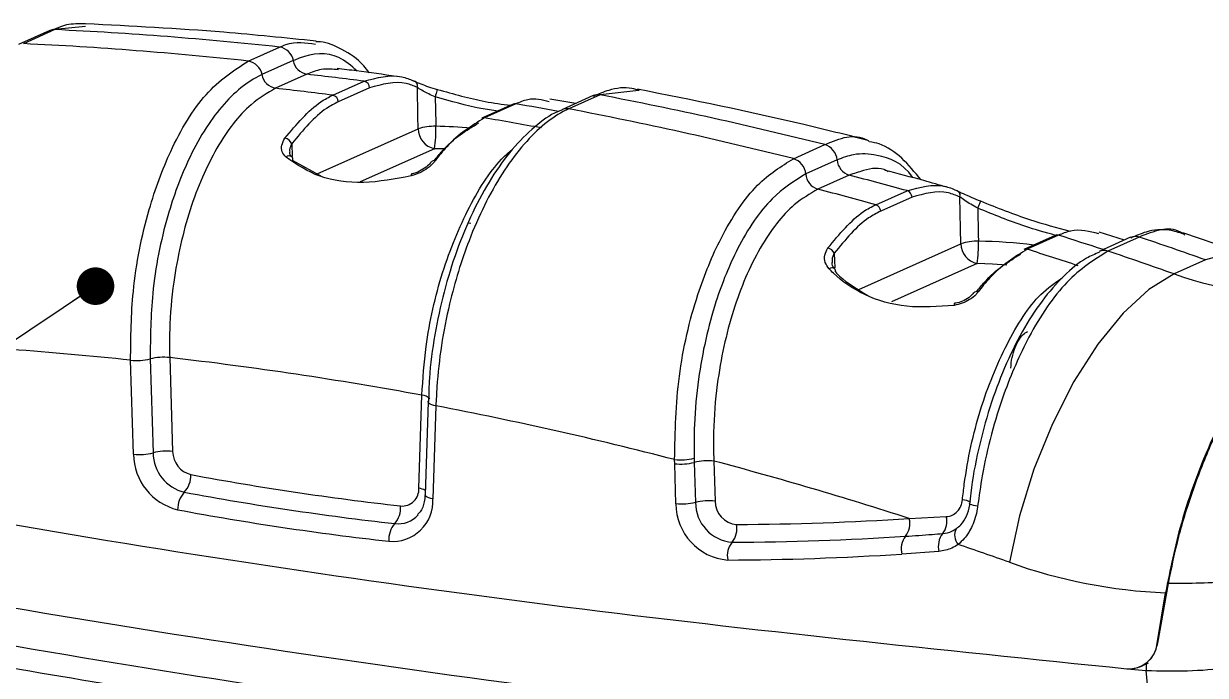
# Model space of a CAD drawing. Header units: millimetres. Extents: x 12 to 854, y 4 to 555.
# Drawn here: x 686.94 to 710.89, y 380.07 to 393.28 of the extents above; entities that cross this region are included whole.
import ezdxf

# ---------------------------------------------------------------- set-up
doc = ezdxf.new("R2010")
doc.units = ezdxf.units.MM
doc.linetypes.add('CENTER', pattern=[10.16, 6.35, -1.27, 1.27, -1.27])
doc.layers.add('DEFAULT_1', color=7, linetype='CENTER')
doc.dimstyles.new('SLDDIMSTYLE2', dxfattribs={"dimtxt": 0.18, "dimasz": 0.762, "dimexe": 0, "dimexo": 0.0625, "dimgap": 0, "dimtad": 0, "dimtih": 1, "dimtoh": 1, "dimdec": 0, "dimrnd": 1e-09, "dimzin": 0, "dimdsep": 46, "dimtxsty": 'Standard', "dimblk1": 'DOT', "dimblk2": 'DOT', "dimsah": 1, "dimcen": 0.09, "dimadec": 0, "dimazin": 0, "dimtfac": 0.762, "dimtdec": 0, "dimtofl": 0, "dimtmove": 0, "dimatfit": 3, "dimldrblk": 'DOT', "dimfxl": 1, "dimfrac": 2, "dimtolj": 1, "dimtzin": 0, "dimarcsym": 0})

# ---------------------------------------------------------------- blocks, each defined once
blk = doc.blocks.new('_Dot')
at = {"color": 0, "linetype": 'ByBlock', "lineweight": -2}
blk.add_line((-0.5, 0), (-1, 0), dxfattribs=at)
at = {"color": 0, "linetype": 'ByBlock', "const_width": 0.5}
blk.add_lwpolyline([(-0.25, 0, 1), (0.25, 0, 1)], format="xyb", close=True, dxfattribs=at)

msp = doc.modelspace()

# ---------------------------------------------------------------- linework, layer by layer
at = {"color": 7, "linetype": 'Continuous', "lineweight": 25}
for p, q in [((687.469, 393.143), (686.834, 392.858)), ((687.574, 393.162), (686.939, 392.878)), ((691.493, 392.526), (692.128, 392.81)), ((692.405, 392.534), (691.77, 392.25)), ((692.681, 392.258), (692.046, 391.974)), ((693.204, 391.833), (693.839, 392.117)), ((693.951, 391.982), (693.316, 391.698)), ((696.859, 391.651), (696.224, 391.367)), ((696.913, 391.658), (696.278, 391.373)), ((698.129, 391.665), (697.602, 391.756)), ((698.484, 391.824), (697.849, 391.54)), ((698.625, 391.84), (697.99, 391.555)), ((702.543, 390.546), (703.178, 390.831)), ((692.397, 390.511), (692.981, 390.187)), ((703.427, 390.521), (702.792, 390.236)), ((703.673, 390.212), (703.038, 389.927)), ((704.213, 389.614), (704.848, 389.898)), ((704.946, 389.766), (704.311, 389.482)), ((695.955, 389.245), (696.002, 389.238)), ((709.25, 388.895), (708.742, 389.06)), ((711.794, 388.575), (710.436, 389.044)), ((707.847, 388.991), (707.212, 388.707)), ((707.915, 388.994), (707.28, 388.71)), ((709.377, 388.952), (708.742, 388.667)), ((709.552, 388.958), (708.917, 388.673)), ((710.892, 388.494), (710.257, 388.21)), ((689.107, 386.46), (689.107, 386.46)), ((689.166, 384.556), (689.107, 386.46)), ((689.503, 386.487), (689.503, 386.487)), ((689.503, 386.487), (689.563, 384.584)), ((689.899, 386.514), (689.959, 384.611)), ((694.951, 383.865), (695.011, 385.751)), ((695.137, 385.617), (695.077, 383.731)), ((695.295, 385.535), (695.236, 383.649)), ((695.295, 385.535), (695.295, 385.535)), ((700.529, 384.474), (700.532, 384.39)), ((700.136, 384.363), (700.133, 384.445)), ((700.161, 383.552), (700.136, 384.363)), ((700.532, 384.39), (700.557, 383.579)), ((700.928, 384.417), (700.953, 383.606)), ((695.077, 383.731), (695.077, 383.733)), ((704.89, 383.251), (705.641, 383.289)), ((705.491, 382.585), (704.738, 382.532)), ((709.928, 380.726), (710.144, 381.932)), ((709.918, 380.721), (710.084, 381.746)), ((709.302, 380.206), (709.692, 380.171)), ((709.579, 380.251), (709.581, 380.251)), ((709.641, 380.278), (709.74, 380.323)), ((709.695, 380.32), (709.692, 380.171)), ((709.853, 378.452), (709.692, 380.171))]:
    msp.add_line(p, q, dxfattribs=at)
at = {"color": 8, "linetype": 'Continuous', "lineweight": 25}
for p, q in [((688.191, 393.223), (687.574, 393.162)), ((699.412, 391.928), (698.625, 391.84)), ((692.891, 390.237), (694.937, 391.154)), ((692.373, 390.85), (692.384, 390.593)), ((695.267, 390.749), (693.76, 390.074)), ((695.476, 390.743), (695.267, 390.749)), ((703.87, 387.897), (705.935, 388.823)), ((703.367, 388.628), (703.38, 388.333)), ((706.265, 388.419), (704.53, 387.641)), ((709.918, 380.721), (709.928, 380.726))]:
    msp.add_line(p, q, dxfattribs=at)
at = {"color": 7, "linetype": 'Continuous', "lineweight": 25, "flags": 128}
for points in [[(694.937, 391.154), (694.932, 391.41), (694.92, 391.991)], [(695.322, 391.951), (695.323, 391.955), (695.321, 391.95), (695.318, 391.938), (695.312, 391.919), (695.306, 391.894), (695.298, 391.865), (695.289, 391.834), (695.281, 391.803)], [(695.281, 391.803), (695.293, 391.265), (695.295, 391.203)], [(694.8, 390.233), (694.799, 390.233), (694.796, 390.229), (694.794, 390.217), (694.795, 390.198)], [(705.935, 388.823), (705.929, 389.127), (705.917, 389.77)], [(706.331, 389.689), (706.332, 389.69), (706.331, 389.685), (706.326, 389.672), (706.319, 389.653), (706.311, 389.629), (706.3, 389.602), (706.289, 389.573), (706.278, 389.544)], [(706.278, 389.544), (706.29, 389.001), (706.293, 388.872)], [(710.257, 388.21), (709.746, 387.897), (709.224, 387.416), (708.711, 386.784), (708.227, 386.026), (707.791, 385.171), (707.418, 384.252), (707.124, 383.305), (706.92, 382.364)], [(705.804, 387.612), (705.804, 387.612), (705.801, 387.607), (705.799, 387.593), (705.799, 387.572)], [(695.295, 385.535), (695.251, 385.545), (695.212, 385.557), (695.181, 385.57), (695.157, 385.584), (695.142, 385.599), (695.137, 385.614), (695.14, 385.629), (695.146, 385.637)], [(695.295, 385.535), (695.251, 385.545), (695.212, 385.557), (695.181, 385.57), (695.157, 385.584), (695.142, 385.599), (695.137, 385.614), (695.137, 385.617)], [(706.276, 383.499), (706.23, 383.508), (706.191, 383.517), (706.158, 383.526), (706.133, 383.535), (706.116, 383.543), (706.109, 383.55), (706.11, 383.557), (706.121, 383.562)]]:
    msp.add_lwpolyline(points, dxfattribs=at)
at = {"color": 8, "linetype": 'Continuous', "lineweight": 25, "flags": 128}
for points in [[(711.788, 388.577), (711.372, 388.626), (710.892, 388.494)], [(706.867, 388.39), (706.578, 388.408), (706.265, 388.419)], [(695.236, 383.649), (695.191, 383.659), (695.153, 383.671), (695.121, 383.684), (695.098, 383.698), (695.083, 383.713), (695.077, 383.728), (695.077, 383.731)]]:
    msp.add_lwpolyline(points, dxfattribs=at)
at = {"color": 7, "linetype": 'Continuous', "lineweight": 25}
for centre, radius, start, end in [((687.562, 392.935), 0.228, 86.9743, 114.0265), ((683.921, 316.264), 76.985, 83.88076, 87.28046), ((683.286, 315.98), 76.985, 83.88076, 87.28046), ((692.071, 392.475), 0.34, 9.962, 80.3579), ((691.436, 392.191), 0.34, 9.962, 80.3579), ((692.74, 392.593), 0.34, 189.9933, 260.0077), ((692.105, 392.309), 0.34, 189.9933, 260.0077), ((683.834, 314.748), 78.013, 82.63179, 83.48841), ((693.812, 391.981), 0.139, 0.488, 78.7844), ((694.816, 392.02), 0.108, 344.5531, 79.32), ((683.199, 314.464), 78.013, 82.63179, 83.48841), ((693.177, 391.696), 0.139, 0.488, 78.7844), ((696.897, 391.567), 0.0928, 79.8213, 113.8553), ((698.578, 391.612), 0.232, 78.4781, 113.8728), ((683.173, 311.323), 81.986, 75.87668, 79.13669), ((682.538, 311.039), 81.986, 75.87668, 79.13669), ((695.262, 390.11), 1.093, 88.2846, 107.3057), ((692.616, 391.142), 2.68, 351.577, 1.3032), ((696.262, 391.282), 0.0928, 79.8213, 113.8553), ((682.915, 312.568), 79.931, 79.53348, 80.37634), ((692.209, 390.787), 0.175, 20.9565, 81.8865), ((695.355, 391.158), 0.418, 180.5729, 257.8091), ((703.076, 390.494), 0.352, 4.3932, 73.0436), ((692.318, 390.527), 0.0804, 348.4594, 47.2156), ((702.441, 390.209), 0.352, 4.3932, 73.0436), ((703.778, 390.548), 0.352, 184.4181, 252.7082), ((703.143, 390.263), 0.352, 184.4181, 252.7082), ((682.825, 309.586), 83.277, 74.66501, 75.50173), ((682.19, 309.302), 83.277, 74.66501, 75.50173), ((704.804, 389.764), 0.142, 1.0399, 71.8735), ((705.81, 389.799), 0.11, 344.9615, 71.6267), ((704.169, 389.479), 0.142, 1.0399, 71.8735), ((707.885, 388.905), 0.0945, 71.3946, 113.6965), ((706.261, 387.78), 1.093, 88.2846, 107.3057), ((706.353, 388.828), 0.418, 180.5729, 257.8091), ((703.614, 388.812), 2.68, 351.577, 1.3032), ((681.832, 306.62), 86.879, 70.45832, 71.39331), ((703.203, 388.564), 0.176, 21.2619, 77.4846), ((707.25, 388.62), 0.0945, 71.3946, 113.6965), ((681.564, 307.177), 85.492, 71.76631, 72.49417), ((681.197, 306.335), 86.879, 70.45832, 71.39331), ((703.325, 388.27), 0.07, 343.4125, 41.4384), ((712.399, 394.068), 6.237, 249.917, 279.5969), ((681.344, 313.955), 72.92, 83.88878, 87.70097), ((689.23, 387.564), 1.11, 263.6234, 284.2267), ((689.23, 387.564), 1.11, 263.6232, 284.2267), ((689.776, 385.411), 1.11, 83.6232, 104.2267), ((681.335, 311.715), 75.288, 79.53438, 83.46806), ((680.597, 309.026), 77.909, 75.47763, 79.12527), ((689.29, 385.66), 1.11, 263.6232, 284.2267), ((690.343, 384.571), 1.177, 180.7185, 256.0716), ((689.835, 383.507), 1.11, 83.6232, 104.2267), ((690.396, 384.594), 0.834, 180.7185, 256.0716), ((690.449, 384.617), 0.49, 180.7185, 256.0716), ((700.253, 385.557), 1.118, 263.8505, 284.3263), ((700.259, 385.466), 1.11, 263.6232, 284.2267), ((700.805, 383.313), 1.11, 83.6232, 104.2267), ((680.21, 306.682), 80.449, 72.13435, 75.07614), ((689.818, 384.133), 0.513, 317.3451, 0.9169), ((701.451, 444.024), 60.907, 259.48056, 263.52188), ((690.573, 383.437), 0.513, 137.3451, 180.9169), ((701.361, 443.914), 61.157, 259.48056, 263.52188), ((694.608, 383.849), 0.344, 265.1955, 2.6479), ((694.412, 383.611), 0.825, 265.1955, 2.6479), ((694.096, 383.467), 0.484, 318.8013, 4.6824), ((700.284, 384.656), 1.11, 263.6232, 284.2267), ((701.304, 383.549), 1.143, 179.8653, 265.2869), ((700.83, 382.503), 1.11, 83.6232, 104.2267), ((701.367, 383.577), 0.809, 179.8653, 265.2869), ((701.43, 383.605), 0.476, 179.8653, 265.2869), ((701.271, 443.803), 61.406, 259.48056, 263.52188), ((701.19, 439.832), 56.701, 270.2029, 273.7421), ((704.479, 383.15), 0.423, 322.321, 13.8058), ((705.239, 383.196), 0.413, 322.8229, 13.0696), ((694.825, 382.829), 0.484, 138.8013, 184.6824), ((700.955, 383.049), 0.443, 321.1266, 10.698), ((706.085, 382.911), 0.275, 150.1312, 222.2162), ((701.645, 382.493), 0.443, 141.1266, 190.698), ((701.099, 439.704), 56.934, 270.2029, 273.7421), ((705.149, 382.633), 0.423, 142.321, 193.8058), ((705.894, 382.688), 0.416, 141.7367, 194.4258), ((701.007, 439.576), 57.166, 270.2029, 273.7421), ((679.331, 304.636), 82.48, 70.45854, 71.22284), ((710.526, 392.41), 10.674, 250.2521, 267.6229), ((709.345, 380.78), 0.576, 265.7715, 354.1179)]:
    msp.add_arc(centre, radius, start, end, dxfattribs=at)
at = {"color": 8, "linetype": 'Continuous', "lineweight": 25}
for centre, radius, start, end in [((683.562, 312.919), 79.863, 79.74452, 80.37655), ((697.943, 391.328), 0.232, 78.4674, 114.8113), ((695.083, 379.652), 11.553, 85.408, 88.9478), ((692.321, 390.505), 0.0965, 57.1753, 131.4519), ((695.261, 390.435), 0.0733, 73.5852, 140.5277), ((706.109, 377.882), 10.992, 83.1906, 89.0391), ((682.206, 307.484), 85.469, 71.85586, 72.49422), ((709.472, 388.732), 0.239, 70.4073, 113.4639), ((708.837, 388.448), 0.239, 70.3902, 114.569), ((703.323, 388.24), 0.0944, 54.1634, 128.3148), ((706.255, 387.773), 0.0779, 66.5094, 139.8054), ((695.012, 385.551), 0.2, 38.1604, 90.3659), ((694.897, 383.482), 0.387, 61.6411, 81.8451), ((705.951, 383.302), 0.329, 56.0689, 86.8822), ((694.527, 383.685), 0.541, 262.9894, 318.8992)]:
    msp.add_arc(centre, radius, start, end, dxfattribs=at)
at = {"color": 7, "linetype": 'Continuous', "lineweight": 25}
for points, knots in [([(688.185, 393.279), (688.06, 393.282), (687.819, 393.287), (687.584, 393.18), (687.47, 393.129)], [0, 0, 0, 0, 0.5200305, 1, 1, 1, 1]), ([(692.867, 392.93), (692.242, 392.994), (690.683, 393.153), (689.126, 393.233), (688.193, 393.281)], [0, 0, 0, 0, 0.400404, 1, 1, 1, 1]), ([(693.945, 392.29), (693.909, 392.338), (693.749, 392.55), (693.414, 392.759), (693.075, 392.918), (692.892, 392.918), (692.861, 392.918)], [0, 0, 0, 0, 0.127381, 0.553941, 0.925328, 1, 1, 1, 1]), ([(689.107, 386.46), (689.112, 386.925), (689.123, 387.953), (689.424, 389.442), (689.934, 390.822), (690.623, 391.962), (691.2, 392.336), (691.493, 392.526)], [0, 0, 0, 0, 0.177185, 0.391856, 0.563908, 0.778577, 1, 1, 1, 1]), ([(694.5, 392.212), (694.229, 392.252), (693.826, 392.312), (693.424, 392.357), (693.292, 392.372)], [0, 0, 0, 0, 0.673725, 1, 1, 1, 1]), ([(691.77, 392.25), (691.762, 392.246), (691.483, 392.119), (690.937, 391.677), (690.289, 390.636), (689.804, 389.318), (689.518, 387.906), (689.508, 386.929), (689.503, 386.487)], [0, 0, 0, 0, 0.0068552, 0.221501, 0.4361473, 0.6081827, 0.8228316, 1, 1, 1, 1]), ([(693.839, 392.117), (694.098, 392.188), (694.4, 392.27), (694.723, 392.175), (694.799, 392.143), (694.836, 392.127)], [0, 0, 0, 0, 0.757753, 0.883191, 1, 1, 1, 1]), ([(694.92, 391.991), (694.845, 392.022), (694.536, 392.146), (694.203, 392.053), (693.951, 391.982)], [0, 0, 0, 0, 0.242181, 1, 1, 1, 1]), ([(694.836, 392.127), (694.843, 392.124), (694.884, 392.105), (694.981, 392.065), (695.142, 392.005), (695.262, 391.969), (695.322, 391.951)], [0, 0, 0, 0, 0.071873, 0.402497, 0.701954, 1, 1, 1, 1]), ([(692.046, 391.974), (691.879, 391.876), (691.455, 391.632), (690.83, 390.813), (690.277, 389.548), (689.984, 388.235), (689.891, 387.205), (689.897, 386.703), (689.899, 386.514)], [0, 0, 0, 0, 0.141119, 0.355659, 0.5702, 0.784741, 0.919302, 1, 1, 1, 1]), ([(695.281, 391.803), (695.236, 391.821), (695.146, 391.857), (695.027, 391.921), (694.956, 391.966), (694.926, 391.988), (694.92, 391.991)], [0, 0, 0, 0, 0.295773, 0.596511, 0.928299, 1, 1, 1, 1]), ([(695.322, 391.951), (695.655, 391.858), (696.183, 391.711), (696.639, 391.651), (696.809, 391.629)], [0, 0, 0, 0, 0.628832, 1, 1, 1, 1]), ([(699.422, 391.929), (699.371, 391.945), (699.17, 392.005), (698.845, 391.967), (698.589, 391.854), (698.486, 391.809)], [0, 0, 0, 0, 0.170103, 0.665199, 1, 1, 1, 1]), ([(704.048, 390.918), (703.616, 391.027), (702.065, 391.417), (700.507, 391.73), (699.383, 391.956)], [0, 0, 0, 0, 0.278474, 1, 1, 1, 1]), ([(692.234, 390.961), (692.471, 391.243), (692.747, 391.573), (693.083, 391.774), (693.165, 391.814), (693.204, 391.833)], [0, 0, 0, 0, 0.757753, 0.883193, 1, 1, 1, 1]), ([(693.316, 391.698), (693.237, 391.658), (692.908, 391.493), (692.604, 391.127), (692.373, 390.85)], [0, 0, 0, 0, 0.242181, 1, 1, 1, 1]), ([(696.551, 391.513), (696.438, 391.529), (696.049, 391.581), (695.6, 391.711), (695.281, 391.803)], [0, 0, 0, 0, 0.2898106, 1, 1, 1, 1]), ([(697.593, 391.7), (697.45, 391.736), (697.269, 391.783), (697.034, 391.708), (696.952, 391.674), (696.913, 391.658)], [0, 0, 0, 0, 0.652582, 0.832481, 1, 1, 1, 1]), ([(697.85, 391.529), (697.82, 391.519), (697.628, 391.455), (697.287, 391.195), (696.836, 390.755), (696.414, 390.166), (696.033, 389.471), (695.709, 388.689), (695.449, 387.849), (695.265, 386.977), (695.16, 386.222), (695.15, 385.779), (695.147, 385.621)], [0, 0, 0, 0, 0.020681, 0.13043, 0.244647, 0.360207, 0.476685, 0.592454, 0.707128, 0.821886, 0.936347, 1, 1, 1, 1]), ([(697.99, 391.555), (697.952, 391.537), (697.63, 391.384), (697.017, 390.857), (696.378, 389.855), (695.893, 388.745), (695.514, 387.509), (695.331, 386.341), (695.301, 385.663), (695.295, 385.535)], [0, 0, 0, 0, 0.028246, 0.242799, 0.457352, 0.563474, 0.735434, 0.94999, 1, 1, 1, 1]), ([(695.261, 390.505), (695.315, 390.572), (695.603, 390.934), (695.913, 391.12), (696.166, 391.272)], [0, 0, 0, 0, 0.1864465, 1, 1, 1, 1]), ([(696.278, 391.373), (696.019, 391.213), (695.718, 391.027), (695.395, 390.651), (695.318, 390.553), (695.281, 390.505)], [0, 0, 0, 0, 0.757753, 0.883191, 1, 1, 1, 1]), ([(692.257, 390.577), (692.227, 390.612), (692.166, 390.683), (692.16, 390.824), (692.209, 390.915), (692.234, 390.961)], [0, 0, 0, 0, 0.320861, 0.659485, 1, 1, 1, 1]), ([(692.374, 390.587), (692.36, 390.599), (692.331, 390.625), (692.333, 390.66), (692.334, 390.679)], [0, 0, 0, 0, 0.467031, 1, 1, 1, 1]), ([(705.129, 390.117), (705.002, 390.27), (704.75, 390.578), (704.387, 390.83), (704.15, 390.878), (704.085, 390.891)], [0, 0, 0, 0, 0.420242, 0.84065, 1, 1, 1, 1]), ([(694.795, 390.198), (694.468, 390.136), (693.815, 390.011), (692.892, 390.144), (692.47, 390.432), (692.257, 390.577)], [0, 0, 0, 0, 0.330191, 0.660704, 1, 1, 1, 1]), ([(695.281, 390.505), (695.274, 390.496), (695.233, 390.444), (695.137, 390.356), (694.975, 390.254), (694.855, 390.217), (694.795, 390.198)], [0, 0, 0, 0, 0.071873, 0.402497, 0.701954, 1, 1, 1, 1]), ([(695.202, 390.483), (695.187, 390.463), (695.147, 390.412), (695.038, 390.33), (694.912, 390.263), (694.829, 390.243), (694.799, 390.236)], [0, 0, 0, 0, 0.203913, 0.517887, 0.825704, 1, 1, 1, 1]), ([(700.133, 384.445), (700.146, 385.01), (700.171, 386.147), (700.542, 387.718), (701.093, 389.058), (701.767, 390.066), (702.297, 390.394), (702.543, 390.546)], [0, 0, 0, 0, 0.213228, 0.429925, 0.60121, 0.814404, 1, 1, 1, 1]), ([(702.792, 390.236), (702.56, 390.093), (702.061, 389.785), (701.429, 388.838), (700.908, 387.575), (700.628, 386.319), (700.525, 385.231), (700.528, 384.701), (700.529, 384.474)], [0, 0, 0, 0, 0.184863, 0.397407, 0.568437, 0.785294, 0.907929, 1, 1, 1, 1]), ([(705.652, 389.966), (705.497, 390.012), (705.08, 390.135), (704.661, 390.242), (704.397, 390.309)], [0, 0, 0, 0, 0.371803, 1, 1, 1, 1]), ([(704.848, 389.898), (705.105, 389.968), (705.404, 390.049), (705.727, 389.955), (705.806, 389.92), (705.845, 389.903)], [0, 0, 0, 0, 0.749675, 0.874818, 1, 1, 1, 1]), ([(703.038, 389.927), (702.877, 389.834), (702.46, 389.595), (701.84, 388.784), (701.288, 387.505), (701, 386.172), (700.914, 385.124), (700.924, 384.612), (700.928, 384.417)], [0, 0, 0, 0, 0.1347629, 0.3488062, 0.5648525, 0.7820462, 0.9170723, 1, 1, 1, 1]), ([(705.917, 389.77), (705.839, 389.802), (705.53, 389.929), (705.196, 389.836), (704.946, 389.766)], [0, 0, 0, 0, 0.250264, 1, 1, 1, 1]), ([(705.845, 389.903), (705.888, 389.883), (705.968, 389.846), (706.142, 389.766), (706.268, 389.714), (706.331, 389.689)], [0, 0, 0, 0, 0.360876, 0.681289, 1, 1, 1, 1]), ([(706.278, 389.544), (706.231, 389.569), (706.136, 389.621), (706.008, 389.704), (705.948, 389.748), (705.917, 389.77)], [0, 0, 0, 0, 0.318897, 0.641361, 1, 1, 1, 1]), ([(703.241, 388.736), (703.476, 389.018), (703.75, 389.348), (704.087, 389.553), (704.171, 389.593), (704.213, 389.614)], [0, 0, 0, 0, 0.74966, 0.874973, 1, 1, 1, 1]), ([(704.311, 389.482), (704.229, 389.44), (703.899, 389.274), (703.595, 388.905), (703.367, 388.628)], [0, 0, 0, 0, 0.250258, 1, 1, 1, 1]), ([(707.854, 388.992), (707.65, 389.048), (707.16, 389.183), (706.603, 389.411), (706.278, 389.544)], [0, 0, 0, 0, 0.415294, 1, 1, 1, 1]), ([(706.331, 389.689), (706.67, 389.555), (707.316, 389.299), (707.883, 389.148), (708.152, 389.077)], [0, 0, 0, 0, 0.525235, 1, 1, 1, 1]), ([(708.731, 389.022), (708.544, 389.072), (708.319, 389.132), (708.036, 389.045), (707.955, 389.011), (707.915, 388.994)], [0, 0, 0, 0, 0.711589, 0.860975, 1, 1, 1, 1]), ([(710.453, 389.017), (710.356, 389.049), (710.111, 389.129), (709.738, 389.095), (709.482, 388.982), (709.379, 388.936)], [0, 0, 0, 0, 0.2789057, 0.7083792, 1, 1, 1, 1]), ([(703.264, 388.314), (703.234, 388.356), (703.174, 388.441), (703.166, 388.594), (703.216, 388.688), (703.241, 388.736)], [0, 0, 0, 0, 0.327877, 0.662615, 1, 1, 1, 1]), ([(708.744, 388.65), (708.656, 388.612), (708.405, 388.507), (708.014, 388.178), (707.574, 387.679), (707.169, 387.049), (706.813, 386.319), (706.513, 385.513), (706.286, 384.655), (706.152, 383.984), (706.12, 383.612), (706.114, 383.533)], [0, 0, 0, 0, 0.067517, 0.191141, 0.32016, 0.449307, 0.578942, 0.707674, 0.836129, 0.965534, 1, 1, 1, 1]), ([(706.253, 387.848), (706.307, 387.915), (706.594, 388.275), (706.903, 388.461), (707.154, 388.612)], [0, 0, 0, 0, 0.187271, 1, 1, 1, 1]), ([(708.917, 388.673), (708.636, 388.496), (708.07, 388.139), (707.338, 387.052), (706.742, 385.694), (706.414, 384.477), (706.305, 383.704), (706.276, 383.499)], [0, 0, 0, 0, 0.235526, 0.474879, 0.66788, 0.911616, 1, 1, 1, 1]), ([(707.28, 388.71), (707.023, 388.551), (706.722, 388.365), (706.4, 387.991), (706.323, 387.892), (706.286, 387.845)], [0, 0, 0, 0, 0.756762, 0.882658, 1, 1, 1, 1]), ([(705.799, 387.572), (705.474, 387.548), (704.824, 387.501), (703.966, 387.752), (703.492, 388.084), (703.293, 388.284), (703.264, 388.314)], [0, 0, 0, 0, 0.319055, 0.63781, 0.946691, 1, 1, 1, 1]), ([(703.38, 388.318), (703.362, 388.337), (703.327, 388.376), (703.329, 388.42), (703.33, 388.442)], [0, 0, 0, 0, 0.506698, 1, 1, 1, 1]), ([(703.393, 388.25), (703.421, 388.221), (703.601, 388.039), (703.844, 387.896), (704.048, 387.775)], [0, 0, 0, 0, 0.157381, 1, 1, 1, 1]), ([(706.286, 387.845), (706.273, 387.828), (706.228, 387.773), (706.124, 387.69), (705.969, 387.607), (705.855, 387.584), (705.799, 387.572)], [0, 0, 0, 0, 0.130135, 0.439907, 0.720607, 1, 1, 1, 1]), ([(706.193, 387.826), (706.174, 387.802), (706.131, 387.748), (706.014, 387.673), (705.895, 387.625), (705.826, 387.618), (705.804, 387.616)], [0, 0, 0, 0, 0.255376, 0.591995, 0.867973, 1, 1, 1, 1]), ([(713.439, 387.918), (713.163, 387.746), (712.612, 387.404), (711.765, 386.296), (710.992, 384.865), (710.389, 383.265), (710.178, 382.216), (710.084, 381.746)], [0, 0, 0, 0, 0.194945, 0.389458, 0.595193, 0.818383, 1, 1, 1, 1]), ([(710.144, 381.932), (710.208, 382.249), (710.337, 382.883), (710.639, 383.847), (711.006, 384.782), (711.438, 385.661), (711.915, 386.452), (712.427, 387.119), (712.955, 387.647), (713.297, 387.836), (713.466, 387.93)], [0, 0, 0, 0, 0.124866, 0.250227, 0.375484, 0.50013, 0.626094, 0.749795, 0.875698, 1, 1, 1, 1]), ([(706.948, 386.3), (706.954, 386.371), (706.968, 386.514), (707.031, 386.722), (707.119, 386.894), (707.208, 386.999), (707.264, 387.03), (707.284, 387.041)], [0, 0, 0, 0, 0.220379, 0.440784, 0.660427, 0.878471, 1, 1, 1, 1]), ([(675.1, 385.317), (678.898, 384.571), (686.496, 383.08), (697.906, 381.375), (705.504, 380.595), (709.302, 380.206)], [0, 0, 0, 0, 0.3333336, 0.6666664, 1, 1, 1, 1]), ([(695.077, 383.731), (695.073, 383.683), (695.061, 383.555), (695.007, 383.409), (694.943, 383.35), (694.925, 383.333)], [0, 0, 0, 0, 0.293731, 0.799236, 1, 1, 1, 1]), ([(674.876, 383.679), (674.876, 383.679), (678.537, 382.914), (686.197, 381.457), (697.863, 379.693), (705.857, 378.811), (709.853, 378.452), (709.853, 378.452)], [0, 0, 0, 0, 0.000001, 0.314363, 0.656952, 0.999999, 1, 1, 1, 1]), ([(705.641, 383.289), (705.682, 383.296), (705.765, 383.31), (705.868, 383.387), (705.943, 383.497), (705.96, 383.587), (705.968, 383.631)], [0, 0, 0, 0, 0.258337, 0.51113, 0.759109, 1, 1, 1, 1]), ([(705.846, 383.048), (705.876, 383.073), (705.957, 383.139), (706.059, 383.297), (706.108, 383.458), (706.12, 383.55), (706.121, 383.562)], [0, 0, 0, 0, 0.21002, 0.563532, 0.942414, 1, 1, 1, 1]), ([(706.276, 383.499), (706.273, 383.481), (706.255, 383.342), (706.183, 383.103), (706.038, 382.865), (705.923, 382.763), (705.881, 382.726)], [0, 0, 0, 0, 0.057842, 0.43903, 0.792469, 1, 1, 1, 1]), ([(705.567, 382.946), (705.632, 382.957), (705.732, 382.974), (705.816, 383.028), (705.846, 383.048)], [0, 0, 0, 0, 0.64523, 1, 1, 1, 1]), ([(710.203, 377.625), (705.622, 378.1), (697.491, 378.942), (685.792, 380.755), (678.688, 382.162), (675.134, 382.866)], [0, 0, 0, 0, 0.391958, 0.695819, 1, 1, 1, 1]), ([(704.814, 382.892), (704.994, 382.904), (705.245, 382.921), (705.497, 382.941), (705.567, 382.946)], [0, 0, 0, 0, 0.718555, 1, 1, 1, 1]), ([(705.881, 382.726), (705.839, 382.699), (705.721, 382.622), (705.581, 382.599), (705.491, 382.585)], [0, 0, 0, 0, 0.354737, 1, 1, 1, 1]), ([(676.103, 382.254), (677.298, 382.009), (680.738, 381.301), (686.43, 380.248), (693.177, 379.145), (699.925, 378.2), (706.093, 377.466), (710.01, 377.096), (711.68, 376.939)], [0, 0, 0, 0, 0.10088, 0.290482, 0.480066, 0.669623, 0.859151, 1, 1, 1, 1]), ([(712.665, 382.204), (712.254, 382.115), (711.432, 381.937), (710.573, 381.934), (710.144, 381.932)], [0, 0, 0, 0, 0.499598, 1, 1, 1, 1]), ([(709.695, 380.32), (709.749, 380.372), (709.861, 380.479), (709.905, 380.642), (709.928, 380.726)], [0, 0, 0, 0, 0.483934, 1, 1, 1, 1]), ([(709.302, 380.206), (709.377, 380.206), (709.52, 380.207), (709.638, 380.284), (709.695, 380.32)], [0, 0, 0, 0, 0.521491, 1, 1, 1, 1])]:
    msp.add_open_spline(points, degree=3, knots=knots, dxfattribs=at)
at = {"color": 8, "linetype": 'Continuous', "lineweight": 25}
for points, knots in [([(692.128, 392.81), (692.17, 392.829), (692.415, 392.934), (692.655, 392.9), (692.853, 392.871)], [0, 0, 0, 0, 0.1733578, 1, 1, 1, 1]), ([(693.701, 392.324), (693.579, 392.429), (693.225, 392.734), (692.756, 392.679), (692.446, 392.551), (692.405, 392.534)], [0, 0, 0, 0, 0.312596, 0.910979, 1, 1, 1, 1]), ([(693.324, 392.349), (693.207, 392.361), (692.995, 392.383), (692.778, 392.297), (692.681, 392.258)], [0, 0, 0, 0, 0.553523, 1, 1, 1, 1]), ([(703.178, 390.831), (703.183, 390.833), (703.469, 390.96), (703.796, 391.08), (704.064, 390.907), (704.08, 390.897)], [0, 0, 0, 0, 0.014428, 0.941364, 1, 1, 1, 1]), ([(692.373, 390.85), (692.353, 390.809), (692.324, 390.751), (692.332, 390.695), (692.334, 390.679)], [0, 0, 0, 0, 0.71245, 1, 1, 1, 1]), ([(695.011, 385.751), (695.032, 386.079), (695.086, 386.908), (695.399, 388.268), (695.952, 389.606), (696.478, 390.426), (696.794, 390.693), (696.856, 390.745)], [0, 0, 0, 0, 0.168616, 0.424943, 0.68127, 0.937595, 1, 1, 1, 1]), ([(704.965, 390.16), (704.962, 390.164), (704.763, 390.461), (704.338, 390.623), (703.811, 390.664), (703.539, 390.563), (703.427, 390.521)], [0, 0, 0, 0, 0.0075375, 0.4998423, 0.7936725, 1, 1, 1, 1]), ([(704.464, 390.281), (704.454, 390.287), (704.3, 390.384), (704.023, 390.332), (703.769, 390.244), (703.673, 390.212)], [0, 0, 0, 0, 0.040917, 0.639859, 1, 1, 1, 1]), ([(710.477, 388.998), (710.447, 389.019), (710.179, 389.206), (709.847, 389.074), (709.552, 388.958)], [0, 0, 0, 0, 0.11101, 1, 1, 1, 1]), ([(703.367, 388.628), (703.347, 388.585), (703.318, 388.524), (703.326, 388.461), (703.328, 388.442)], [0, 0, 0, 0, 0.696848, 1, 1, 1, 1]), ([(705.968, 383.631), (705.98, 383.737), (706.05, 384.35), (706.299, 385.481), (706.846, 386.818), (707.442, 387.76), (707.844, 388.029), (707.991, 388.128)], [0, 0, 0, 0, 0.0552646, 0.3215151, 0.585687, 0.8488673, 1, 1, 1, 1])]:
    msp.add_open_spline(points, degree=3, knots=knots, dxfattribs=at)
at = {"color": 7, "linetype": 'Continuous', "lineweight": 25}
msp.add_open_spline([(709.692, 380.171), (710.252, 380.158), (711.372, 380.133), (712.379, 380.545), (712.883, 380.751)], degree=3, dxfattribs=at)

# ---------------------------------------------------------------- leaders
at = {"layer": 'DEFAULT_1'}
msp.add_leader([(688.396, 387.962), (657.319, 367.197)], dimstyle='SLDDIMSTYLE2', dxfattribs=at)

doc.saveas('drawing.dxf')
